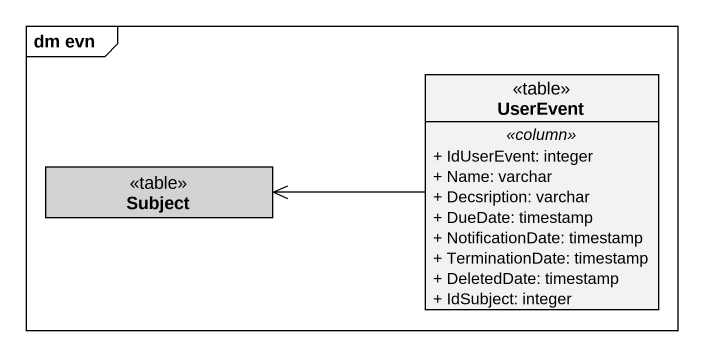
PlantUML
@startuml
mainframe dm evn
hide circle
hide empty members
skinparam classAttributeIconSize 0
class UserEvent <<table>> {
  .. <<column>> ..
  + IdUserEvent: integer
  + Name: varchar
  + Decsription: varchar
  + DueDate: timestamp
  + NotificationDate: timestamp
  + TerminationDate: timestamp
  + DeletedDate: timestamp
  + IdSubject: integer
}
class Subject <<table>> #D3D3D3
UserEvent -left-> Subject
@enduml
